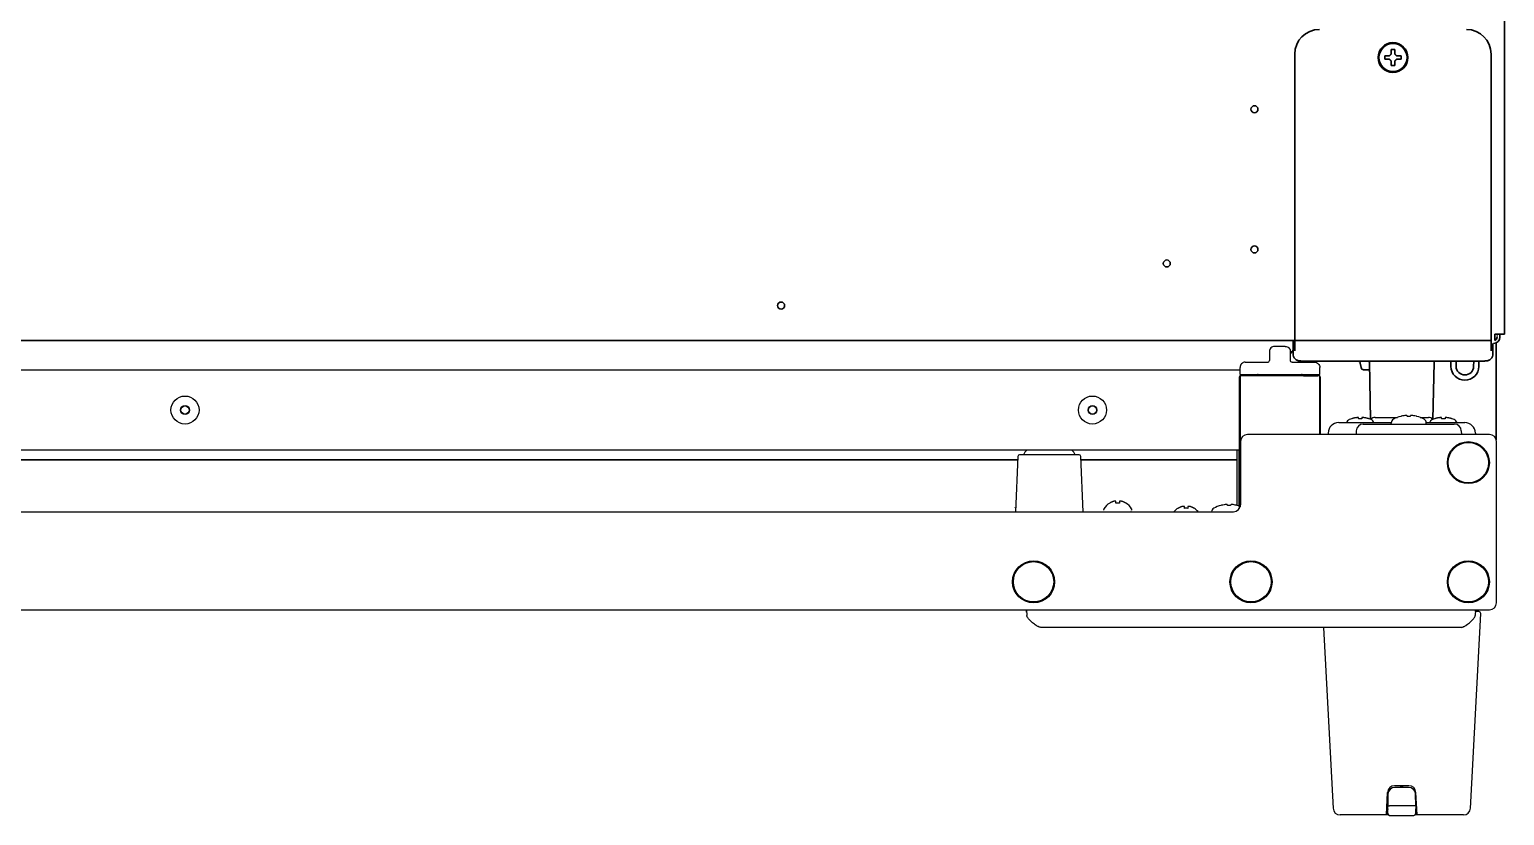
# Model space of a CAD drawing. Extents: x 6336 to 10269, y -393 to 3036.
# Drawn here: x 8758.7 to 9179.4, y 180.2 to 404.4 of the extents above; entities that cross this region are included whole.
import ezdxf

# ---------------------------------------------------------------- set-up
doc = ezdxf.new("R2010")
doc.units = 0
doc.header["$LTSCALE"] = 5
doc.layers.get('0').update_dxf_attribs({"linetype": 'CONTINUOUS', "lineweight": 0})
doc.layers.add('1', color=7, linetype='CONTINUOUS', true_color=0xffffff)
doc.layers.add('GEOM', color=7, linetype='CONTINUOUS')

msp = doc.modelspace()

# ---------------------------------------------------------------- linework, layer by layer
msp.add_line((9177.27, 316.63), (9177.27, 317.43))
at = {"layer": '1', "color": 7, "linetype": 'Continuous', "lineweight": 35}
for p, q in [((9179.37, 317.43), (9179.37, 966.83)), ((9119.57, 317.73), (9119.57, 397.37)), ((9145.27, 396.37), (9145.27, 396.87)), ((9145.27, 395.87), (9145.27, 396.37)), ((9149.87, 396.87), (9149.87, 396.37)), ((9149.87, 396.37), (9149.87, 395.87)), ((9175.57, 397.37), (9175.57, 317.73)), ((9175.57, 315.63), (8478.08, 315.63)), ((9119.07, 315.63), (9119.07, 314.83)), ((9119.57, 317.73), (9119.57, 312.72)), ((9175.57, 317.73), (9175.57, 312.72)), ((9176.57, 317.43), (9177.57, 317.43)), ((9176.57, 315.63), (9176.57, 317.43)), ((9179.37, 317.43), (9177.57, 317.43)), ((9178.07, 317.43), (9178.07, 316.63)), ((9119.08, 311.84), (9119.08, 314.83)), ((9176.06, 314.83), (9176.06, 311.84)), ((9177.03, 287.23), (9177.03, 314.99)), ((9120.19, 310.05), (9120.19, 310.04)), ((9126.09, 309.79), (9169.06, 309.79)), ((9138.24, 309.21), (9138.46, 307.95)), ((9140.93, 307.33), (9139.2, 307.33)), ((9140.84, 309.39), (9141.18, 293.16)), ((9158.96, 293.16), (9159.3, 309.39)), ((9164.07, 308.26), (9164.05, 309.79)), ((9165.57, 308.28), (9165.55, 309.79)), ((9170.6, 309.79), (9170.57, 308.28)), ((9172.1, 309.84), (9172.07, 308.26)), ((9174.95, 310.04), (9174.96, 310.05)), ((8565.59, 281.67), (9040.55, 281.67)), ((9058.59, 281.67), (9103.07, 281.67))]:
    msp.add_line(p, q, dxfattribs=at)
at = {"layer": '1', "color": 51, "linetype": 'Continuous', "lineweight": 13}
for p, q in [((9121.08, 309.84), (9121.09, 309.83)), ((9174.06, 309.83), (9174.06, 309.84))]:
    msp.add_line(p, q, dxfattribs=at)
at = {"layer": '1', "color": 7, "linetype": 'Continuous', "lineweight": 35}
for centre, radius in [((9147.57, 396.37), 4.25), ((9147.57, 396.37), 4), ((9108.07, 381.63), 1), ((9108.07, 341.63), 1), ((9083.07, 337.63), 1), ((8973.07, 325.63), 1)]:
    msp.add_circle(centre, radius, dxfattribs=at)
for centre, radius, start, end in [((9176.27, 316.63), 1.8, 270, 0), ((9176.27, 316.63), 1, 287.4584, 0), ((9137.5, 309.08), 0.75, 10, 71.991), ((9139.2, 308.08), 0.75, 190, 270), ((9139.34, 309.33), 1.5, 2.5, 17.9901), ((9160.8, 309.33), 1.5, 162.0099, 177.5), ((9168.07, 308.33), 4, 181, 359), ((9168.07, 308.33), 2.5, 181, 359)]:
    msp.add_arc(centre, radius, start, end, dxfattribs=at)
for centre, major_axis, ratio, start_param, end_param in [((9126.57, 397.37), (-4.95, 4.95), 0.999695, 5.497939, 7.068431), ((9168.57, 397.37), (-4.95, -4.95), 0.999695, 2.356347, 3.926839), ((9119.56, 317.73), (0, 1.72), 0.008727, 3.141593, 4.712389), ((9121.08, 311.84), (1.97, 0.32), 0.99988, 2.980683, 4.551518), ((9174.06, 311.84), (-1.97, 0.32), 0.99988, 1.731668, 3.302502), ((9121.09, 311.83), (0.89, 1.79), 0.99981, 3.141584, 3.605286), ((9126.09, 309.83), (5, 0), 0.008727, 3.159046, 4.712389), ((9169.06, 309.83), (5, 0), 0.008727, 4.712389, 6.265732), ((9174.06, 311.83), (-0.89, 1.79), 0.99981, 2.677899, 3.141602)]:
    msp.add_ellipse(centre, major_axis=major_axis, ratio=ratio, start_param=start_param, end_param=end_param, dxfattribs=at)
for points, knots in [([(9145.27, 396.87), (9145.48, 396.87), (9145.69, 396.87), (9146.01, 396.87), (9146.12, 396.87), (9146.34, 396.87), (9146.46, 396.87), (9146.57, 396.87)], [0, 0, 0, 0, 0.5, 0.5, 0.75, 0.75, 1, 1, 1, 1]), ([(9148.07, 398.67), (9148.07, 398.47), (9148.07, 398.26), (9148.07, 397.93), (9148.07, 397.82), (9148.07, 397.6), (9148.07, 397.48), (9148.07, 397.37)], [0, 0, 0, 0, 0.5, 0.5, 0.75, 0.75, 1, 1, 1, 1]), ([(9149.87, 395.87), (9149.67, 395.87), (9149.46, 395.87), (9149.14, 395.87), (9149.03, 395.87), (9148.8, 395.87), (9148.69, 395.87), (9148.57, 395.87)], [0, 0, 0, 0, 0.5, 0.5, 0.75, 0.75, 1, 1, 1, 1]), ([(9147.07, 394.07), (9147.07, 394.27), (9147.07, 394.48), (9147.07, 394.81), (9147.07, 394.92), (9147.07, 395.14), (9147.07, 395.25), (9147.07, 395.37)], [0, 0, 0, 0, 0.5, 0.5, 0.75, 0.75, 1, 1, 1, 1]), ([(9172.06, 309.8), (9172.21, 309.8), (9172.77, 309.8), (9173.49, 309.81), (9173.94, 309.82), (9174.13, 309.83), (9174.27, 309.84), (9174.46, 309.87), (9174.7, 309.93), (9174.87, 310), (9174.95, 310.04)], [0, 0, 0, 0, 0.102873, 0.397983, 0.696525, 0.798347, 0.853967, 0.887999, 0.948669, 1, 1, 1, 1])]:
    msp.add_open_spline(points, degree=3, knots=knots, dxfattribs=at)
for points, degree in [([(9146.57, 395.87), (9146.52, 395.87), (9146.41, 395.87), (9146.25, 395.87), (9146.09, 395.87), (9145.93, 395.87), (9145.78, 395.87), (9145.63, 395.87), (9145.46, 395.87), (9145.34, 395.87), (9145.27, 395.87)], 3), ([(9146.57, 396.87), (9146.6, 396.89), (9146.64, 396.94), (9146.72, 397.01), (9146.79, 397.08), (9146.86, 397.16), (9146.93, 397.23), (9147, 397.3), (9147.05, 397.35), (9147.07, 397.37)], 3), ([(9147.07, 395.37), (9147.05, 395.4), (9147, 395.45), (9146.92, 395.52), (9146.85, 395.59), (9146.78, 395.66), (9146.71, 395.73), (9146.64, 395.8), (9146.6, 395.85), (9146.57, 395.87)], 3), ([(9147.07, 397.37), (9147.07, 397.42), (9147.07, 397.53), (9147.07, 397.69), (9147.07, 397.85), (9147.07, 398.01), (9147.07, 398.16), (9147.07, 398.32), (9147.07, 398.48), (9147.07, 398.61), (9147.07, 398.67)], 3), ([(9147.07, 398.67), (9147.24, 398.67), (9147.57, 398.67), (9147.91, 398.67), (9148.07, 398.67)], 3), ([(9148.07, 397.37), (9148.1, 397.34), (9148.15, 397.29), (9148.22, 397.22), (9148.3, 397.15), (9148.37, 397.08), (9148.43, 397.01), (9148.5, 396.94), (9148.55, 396.89), (9148.57, 396.87)], 3), ([(9148.57, 395.87), (9148.55, 395.85), (9148.5, 395.8), (9148.43, 395.73), (9148.36, 395.66), (9148.29, 395.58), (9148.22, 395.51), (9148.14, 395.44), (9148.1, 395.39), (9148.07, 395.37)], 3), ([(9148.57, 396.87), (9148.63, 396.87), (9148.74, 396.87), (9148.9, 396.87), (9149.06, 396.87), (9149.21, 396.87), (9149.36, 396.87), (9149.52, 396.87), (9149.69, 396.87), (9149.81, 396.87), (9149.87, 396.87)], 3), ([(9148.07, 394.07), (9147.91, 394.07), (9147.57, 394.07), (9147.24, 394.07), (9147.07, 394.07)], 3), ([(9148.07, 395.37), (9148.07, 395.32), (9148.07, 395.21), (9148.07, 395.05), (9148.07, 394.89), (9148.07, 394.73), (9148.07, 394.58), (9148.07, 394.42), (9148.07, 394.26), (9148.07, 394.13), (9148.07, 394.07)], 3), ([(9120.19, 310.04), (9120.61, 309.89)], 1)]:
    msp.add_open_spline(points, degree=degree, dxfattribs=at)
msp.add_rational_spline([(9119.1, 312.97), (9118.92, 312.69), (9118.73, 312.41), (9118.53, 312.15), (9118.32, 311.88)], [0.53577206605, 0.535352625876, 0.535055954418, 0.534882051677, 0.534830917653], degree=4, dxfattribs=at)
at = {"layer": 'GEOM', "color": 7, "linetype": 'Continuous'}
for p, q in [((9112.32, 312.48), (9112.32, 309.98)), ((9116.82, 313.98), (9113.82, 313.98)), ((9118.32, 309.98), (9118.32, 312.48)), ((9103.95, 307.23), (8502.29, 307.23)), ((9103.95, 305.98), (9103.95, 307.98)), ((9105.45, 309.48), (9111.82, 309.48)), ((9118.82, 309.48), (9125.2, 309.48)), ((9126.7, 305.93), (9126.7, 307.98)), ((9103.82, 267.91), (9103.82, 305.33)), ((9103.95, 305.98), (9126.7, 305.98)), ((9103.95, 305.33), (9103.95, 268.2)), ((9126.45, 305.58), (9104.2, 305.58)), ((9108.82, 305.83), (9104.32, 305.83)), ((9108.64, 305.63), (9104.52, 305.63)), ((9109.31, 305.82), (9108.83, 305.82)), ((9121.82, 305.82), (9121.34, 305.82)), ((9126.32, 305.83), (9121.82, 305.83)), ((9122.01, 305.63), (9126.13, 305.63)), ((9122.94, 305.93), (9122.87, 305.93)), ((9123.8, 305.93), (9126.7, 305.93)), ((9126.7, 288.83), (9126.7, 305.33)), ((9126.82, 305.33), (9126.82, 288.83)), ((9132.08, 292.23), (9147.09, 292.23)), ((9135.73, 293.32), (9135.73, 293.34)), ((9137.73, 293.32), (9137.73, 293.67)), ((9138.73, 293.67), (9138.73, 293.32)), ((9139.09, 291.83), (9165.06, 291.83)), ((9140.73, 293.34), (9140.73, 293.32)), ((9142.47, 293.73), (9148.85, 293.73)), ((9147.07, 291.83), (9147.07, 292.12)), ((9149.77, 294.02), (9149.77, 294.03)), ((9154.37, 294.03), (9154.37, 294.02)), ((9155.3, 293.73), (9157.68, 293.73)), ((9157.06, 292.23), (9168.07, 292.23)), ((9157.07, 291.83), (9157.07, 292.12)), ((9159.42, 293.32), (9159.42, 293.34)), ((9161.42, 293.32), (9161.42, 293.67)), ((9162.42, 293.67), (9162.42, 293.32)), ((9164.42, 293.34), (9164.42, 293.32)), ((9104.07, 286.83), (9104.07, 268.83)), ((9175.07, 288.83), (9106.07, 288.83)), ((9129.08, 289.27), (9129.07, 288.83)), ((9137.09, 289.86), (9137.07, 288.83)), ((9167.05, 289.86), (9167.07, 288.83)), ((9171.07, 289.27), (9171.07, 288.83)), ((9177.07, 240.83), (9177.07, 286.83)), ((9103.82, 284.42), (8502.29, 284.42)), ((9040.6, 282.6), (9039.91, 266.83)), ((9058.05, 283.08), (9041.1, 283.08)), ((9059.24, 266.83), (9058.55, 282.6)), ((9103.07, 284.42), (9103.07, 268.62)), ((9103.7, 268.44), (9103.7, 284.42)), ((9066.77, 269.27), (9066.77, 269.3)), ((9068.57, 269.27), (9068.57, 269.82)), ((9069.57, 269.82), (9069.57, 269.27)), ((9071.37, 269.3), (9071.37, 269.27)), ((8504.07, 266.83), (9102.07, 266.83)), ((9039.85, 268.04), (9039.85, 268.17)), ((9065.07, 267.23), (9065.07, 267.43)), ((9073.07, 267.23), (9073.07, 267.43)), ((9086.27, 267.77), (9086.27, 267.8)), ((9088.07, 267.77), (9088.07, 268.32)), ((9089.07, 268.32), (9089.07, 267.77)), ((9090.87, 267.8), (9090.87, 267.77)), ((9098.52, 268.62), (9098.52, 268.63)), ((9103.12, 268.63), (9103.12, 268.62)), ((8431.07, 238.83), (9175.07, 238.83)), ((9043.07, 238.83), (9043.13, 237.19)), ((9043.08, 238.26), (9043.07, 238.83)), ((9043.08, 238.26), (9043.1, 238.15)), ((9169.67, 182.22), (9172.58, 237.8)), ((9171.07, 238.83), (9171.02, 237.19)), ((9171.06, 238.33), (9171.07, 238.83)), ((9172.09, 238.33), (9171.06, 238.33)), ((9167.02, 233.83), (9047.13, 233.83)), ((9127.77, 233.83), (9130.47, 182.22)), ((9145.7, 180.33), (9146.04, 186.78)), ((9146.13, 186.21), (9146.07, 183.18)), ((9152.11, 188.68), (9148.03, 188.68)), ((9152.02, 188.18), (9148.13, 188.18)), ((9150.17, 188.43), (9149.98, 188.43)), ((9154.07, 183.18), (9154.02, 186.21)), ((9154.45, 180.33), (9154.11, 186.78)), ((9146.1, 181.43), (9145.75, 181.43)), ((9145.77, 180.53), (9145.77, 181.33)), ((9145.82, 181.33), (9146.11, 181.33)), ((9146.12, 180.67), (9146.07, 183.18)), ((9146.09, 182.04), (9146.09, 181.92)), ((9153.57, 182.93), (9146.58, 182.93)), ((9154.07, 183.18), (9154.03, 180.67)), ((9154.4, 181.43), (9154.04, 181.43)), ((9154.04, 181.33), (9154.37, 181.33)), ((9154.05, 181.92), (9154.05, 182.04)), ((9154.37, 180.53), (9154.37, 181.33)), ((9146.26, 180.33), (9132.47, 180.33)), ((9146.15, 180.53), (9145.71, 180.53)), ((9146.62, 180.18), (9153.53, 180.18)), ((9167.67, 180.33), (9153.88, 180.33)), ((9154.27, 180.53), (9154, 180.53)), ((9154.44, 180.53), (9154.37, 180.53))]:
    msp.add_line(p, q, dxfattribs=at)
for centre, radius in [((8803.07, 295.83), 4), ((9061.87, 295.83), 4), ((8803.07, 295.83), 1.25), ((8803.07, 295.83), 1.15), ((9061.87, 295.83), 1.25), ((9061.87, 295.83), 1.15), ((9169.07, 280.83), 6), ((9169.07, 280.83), 5.75), ((9045.07, 246.83), 6), ((9045.07, 246.83), 5.75), ((9107.07, 246.83), 6), ((9107.07, 246.83), 5.75), ((9169.07, 246.83), 6), ((9169.07, 246.83), 5.75)]:
    msp.add_circle(centre, radius, dxfattribs=at)
for centre, radius, start, end in [((9108.95, 305.47), 0.503, 76.6697, 88.9775), ((9108.95, 305.48), 0.499, 72.0821, 76.6734), ((9121.7, 305.47), 0.504, 91.0363, 107.8809), ((9117.41, 304.59), 5.62, 12.6708, 14.2456), ((9122.07, 305.43), 1, 23.1, 32.8541), ((9122.07, 305.43), 1.8, 12.591, 17.5363), ((9132.08, 289.23), 3, 90, 179.25), ((9135.73, 291.72), 1.5, 114.7199, 160.2779), ((9138.03, 286.73), 7, 109.1821, 114.7199), ((9138.04, 286.71), 7.01, 107.6949, 109.259), ((9138.04, 286.7), 7.01, 106.1381, 107.6948), ((9138.04, 286.7), 7.02, 105.8544, 106.1382), ((9138.04, 286.69), 7.02, 104.5816, 105.8543), ((9138.05, 286.69), 7.03, 104.0137, 104.5816), ((9138.05, 286.68), 7.04, 103.0187, 104.0136), ((9138.05, 286.67), 7.04, 102.287, 103.0187), ((9138.05, 286.66), 7.05, 101.4455, 102.287), ((9138.05, 286.64), 7.07, 100.5913, 101.4454), ((9138.06, 286.63), 7.09, 99.8684, 100.5914), ((9138.06, 286.6), 7.11, 98.8538, 99.8681), ((9138.07, 286.58), 7.14, 98.2981, 98.854), ((9138.07, 286.52), 7.19, 96.7465, 98.2965), ((9139.09, 289.83), 2, 90, 179), ((9137.48, 289.49), 4.18, 92.4238, 93.3847), ((9137.48, 289.46), 4.21, 92.1156, 92.4248), ((9137.48, 289.44), 4.24, 91.4767, 92.1153), ((9137.48, 289.42), 4.26, 91.0911, 91.477), ((9137.48, 289.4), 4.27, 90.5359, 91.091), ((9137.48, 289.39), 4.28, 90.1029, 90.536), ((9137.48, 289.39), 4.28, 89.5932, 90.1029), ((9137.48, 289.4), 4.27, 89.1077, 89.5933), ((9137.48, 289.41), 4.26, 88.6361, 89.1077), ((9137.48, 289.43), 4.24, 88.0516, 88.6363), ((9137.48, 289.45), 4.22, 87.6487, 88.0514), ((9137.48, 289.49), 4.18, 86.6155, 87.6498), ((9138.23, 286.16), 7.18, 86.0076, 93.9924), ((9138.98, 289.49), 4.18, 92.3502, 93.3845), ((9138.98, 289.45), 4.22, 91.9486, 92.3513), ((9138.98, 289.43), 4.24, 91.3637, 91.9484), ((9138.98, 289.41), 4.26, 90.8923, 91.3639), ((9138.98, 289.4), 4.27, 90.4067, 90.8922), ((9138.98, 289.39), 4.28, 89.464, 90.4068), ((9138.98, 289.4), 4.27, 88.909, 89.4642), ((9138.98, 289.41), 4.26, 88.523, 88.9089), ((9138.98, 289.44), 4.24, 87.8846, 88.5233), ((9138.98, 289.46), 4.21, 87.5752, 87.8843), ((9138.98, 289.49), 4.18, 86.6153, 87.5762), ((9138.38, 286.52), 7.19, 81.7035, 83.2535), ((9138.39, 286.58), 7.14, 81.146, 81.7019), ((9138.4, 286.6), 7.11, 80.1319, 81.1462), ((9138.4, 286.63), 7.09, 79.4086, 80.1316), ((9138.4, 286.64), 7.07, 78.5546, 79.4087), ((9138.41, 286.66), 7.05, 77.713, 78.5545), ((9138.41, 286.67), 7.04, 76.9813, 77.713), ((9138.41, 286.68), 7.04, 75.9864, 76.9813), ((9138.41, 286.69), 7.03, 75.4184, 75.9863), ((9138.41, 286.69), 7.02, 74.1457, 75.4184), ((9138.41, 286.7), 7.02, 73.8618, 74.1456), ((9138.42, 286.7), 7.01, 72.3052, 73.8619), ((9138.42, 286.71), 7.01, 70.741, 72.3051), ((9138.43, 286.73), 7, 65.2801, 70.8179), ((9142.47, 292.23), 1.5, 90, 143.1534), ((9140.73, 291.72), 1.5, 19.7221, 65.2801), ((9148.32, 292.12), 1.25, 118.6021, 180), ((9152.07, 285.24), 9.08, 104.6676, 118.6021), ((9152, 285.36), 8.95, 102.9066, 104.3944), ((9152, 285.35), 8.95, 94.6607, 102.9018), ((9152, 285.37), 8.94, 93.3503, 94.6547), ((9152.07, 285.24), 8.79, 87.391, 92.609), ((9152.15, 285.37), 8.94, 85.3453, 86.6497), ((9152.15, 285.35), 8.95, 77.0982, 85.3393), ((9152.15, 285.36), 8.95, 75.6056, 77.0934), ((9152.07, 285.24), 9.08, 61.3979, 75.3324), ((9155.82, 292.12), 1.25, 0, 61.3979), ((9157.68, 292.23), 1.5, 36.8466, 90), ((9159.42, 291.72), 1.5, 114.7199, 160.2779), ((9161.72, 286.73), 7, 109.1821, 114.7199), ((9161.73, 286.71), 7.01, 107.6949, 109.259), ((9161.73, 286.7), 7.01, 106.1381, 107.6948), ((9161.73, 286.7), 7.02, 105.8544, 106.1382), ((9161.73, 286.69), 7.02, 104.5816, 105.8543), ((9161.73, 286.69), 7.03, 104.0137, 104.5816), ((9161.74, 286.68), 7.04, 103.0187, 104.0136), ((9161.74, 286.67), 7.04, 102.287, 103.0187), ((9161.74, 286.66), 7.05, 101.4455, 102.287), ((9161.74, 286.64), 7.07, 100.5913, 101.4454), ((9161.75, 286.63), 7.09, 99.8684, 100.5914), ((9161.75, 286.6), 7.11, 98.8538, 99.8681), ((9161.75, 286.58), 7.14, 98.2981, 98.854), ((9161.76, 286.52), 7.19, 96.7465, 98.2965), ((9161.16, 289.49), 4.18, 92.4238, 93.3847), ((9161.17, 289.46), 4.21, 92.1156, 92.4248), ((9161.17, 289.44), 4.24, 91.4767, 92.1153), ((9161.17, 289.42), 4.26, 91.0911, 91.477), ((9161.17, 289.4), 4.27, 90.5359, 91.091), ((9161.17, 289.39), 4.28, 90.1029, 90.536), ((9161.17, 289.39), 4.28, 89.5932, 90.1029), ((9161.17, 289.4), 4.27, 89.1077, 89.5933), ((9161.17, 289.41), 4.26, 88.6361, 89.1077), ((9161.17, 289.43), 4.24, 88.0516, 88.6363), ((9161.17, 289.45), 4.22, 87.6487, 88.0514), ((9161.17, 289.49), 4.18, 86.6155, 87.6498), ((9161.92, 286.16), 7.18, 86.0076, 93.9924), ((9162.66, 289.49), 4.18, 92.3502, 93.3845), ((9162.67, 289.45), 4.22, 91.9486, 92.3513), ((9162.67, 289.43), 4.24, 91.3637, 91.9484), ((9162.67, 289.41), 4.26, 90.8923, 91.3639), ((9162.67, 289.4), 4.27, 90.4067, 90.8922), ((9162.67, 289.39), 4.28, 89.464, 90.4068), ((9162.67, 289.4), 4.27, 88.909, 89.4642), ((9162.67, 289.41), 4.26, 88.523, 88.9089), ((9162.67, 289.44), 4.24, 87.8846, 88.5233), ((9162.67, 289.46), 4.21, 87.5752, 87.8843), ((9162.67, 289.49), 4.18, 86.6153, 87.5762), ((9162.07, 286.52), 7.19, 81.7035, 83.2535), ((9162.08, 286.58), 7.14, 81.146, 81.7019), ((9162.08, 286.6), 7.11, 80.1319, 81.1462), ((9162.09, 286.63), 7.09, 79.4086, 80.1316), ((9162.09, 286.64), 7.07, 78.5546, 79.4087), ((9162.09, 286.66), 7.05, 77.713, 78.5545), ((9162.1, 286.67), 7.04, 76.9813, 77.713), ((9162.1, 286.68), 7.04, 75.9864, 76.9813), ((9162.1, 286.69), 7.03, 75.4184, 75.9863), ((9162.1, 286.69), 7.02, 74.1457, 75.4184), ((9162.1, 286.7), 7.02, 73.8618, 74.1456), ((9162.1, 286.7), 7.01, 72.3052, 73.8619), ((9162.11, 286.71), 7.01, 70.741, 72.3051), ((9162.12, 286.73), 7, 65.2801, 70.8179), ((9164.42, 291.72), 1.5, 19.7221, 65.2801), ((9165.06, 289.83), 2, 1, 90), ((9168.07, 289.23), 3, 0.75, 90), ((9106.07, 286.83), 2, 90, 180), ((9175.07, 286.83), 2, 0, 90), ((9041.1, 282.58), 0.5, 90, 177.5), ((9045.07, 282.12), 3, 129.9464, 161.3603), ((9054.07, 282.12), 3, 18.6397, 50.0536), ((9058.05, 282.58), 0.5, 2.5, 90), ((9069.27, 265.21), 4.8, 121.3727, 149.6988), ((9069.26, 265.22), 4.75, 118.9687, 121.5341), ((9069.26, 265.22), 4.75, 118.0074, 118.9684), ((9069.26, 265.23), 4.75, 116.6813, 118.0074), ((9069.25, 265.23), 4.74, 115.5402, 116.6812), ((9069.25, 265.23), 4.74, 114.5722, 115.5402), ((9069.25, 265.24), 4.73, 113.3175, 114.5722), ((9069.25, 265.24), 4.73, 112.5474, 113.3174), ((9069.25, 265.25), 4.72, 111.0025, 112.5476), ((9069.24, 265.25), 4.72, 110.5181, 111.0023), ((9069.24, 265.27), 4.7, 108.4656, 110.5187), ((9069.23, 265.28), 4.68, 107.3773, 108.465), ((9069.23, 265.3), 4.67, 106.3949, 107.3772), ((9069.22, 265.33), 4.64, 104.3176, 106.3964), ((9068.33, 267.83), 2.01, 95.2585, 97.2741), ((9068.32, 267.85), 1.98, 94.6009, 95.2558), ((9068.32, 267.87), 1.97, 93.2167, 94.6016), ((9068.32, 267.88), 1.96, 92.3765, 93.2159), ((9068.32, 267.88), 1.95, 91.1545, 92.3767), ((9068.32, 267.89), 1.95, 90.1995, 91.1541), ((9068.32, 267.89), 1.95, 89.0741, 90.1995), ((9068.32, 267.88), 1.95, 88.0037, 89.0738), ((9068.32, 267.88), 1.96, 86.9771, 88.0037), ((9068.32, 267.87), 1.97, 85.714, 86.9766), ((9068.32, 267.86), 1.98, 84.8627, 85.7144), ((9068.32, 267.83), 2.01, 82.7256, 84.8598), ((9069.07, 265.51), 3.8, 82.4351, 97.5649), ((9069.83, 267.83), 2.01, 95.1401, 97.2744), ((9069.82, 267.86), 1.98, 94.2856, 95.1372), ((9069.82, 267.87), 1.97, 93.0233, 94.286), ((9069.82, 267.88), 1.96, 91.9964, 93.0228), ((9069.82, 267.88), 1.95, 90.9261, 91.9964), ((9069.82, 267.89), 1.95, 88.8459, 90.9258), ((9069.82, 267.88), 1.96, 87.6234, 88.8455), ((9069.82, 267.88), 1.96, 86.7841, 87.6235), ((9069.82, 267.87), 1.97, 85.3984, 86.7833), ((9069.82, 267.85), 1.98, 84.7442, 85.3991), ((9069.82, 267.83), 2.01, 82.7259, 84.7415), ((9068.93, 265.33), 4.64, 73.6036, 75.6824), ((9068.92, 265.3), 4.67, 72.6228, 73.6051), ((9068.91, 265.28), 4.68, 71.535, 72.6227), ((9068.91, 265.27), 4.7, 69.4813, 71.5344), ((9068.9, 265.25), 4.72, 68.9977, 69.4819), ((9068.9, 265.25), 4.72, 67.4524, 68.9975), ((9068.9, 265.24), 4.73, 66.6826, 67.4526), ((9068.9, 265.24), 4.73, 65.4278, 66.6825), ((9068.89, 265.23), 4.74, 64.4598, 65.4278), ((9068.89, 265.23), 4.74, 63.3188, 64.4598), ((9068.89, 265.23), 4.75, 61.9926, 63.3187), ((9068.89, 265.22), 4.75, 61.0316, 61.9926), ((9068.89, 265.22), 4.75, 58.4659, 61.0313), ((9068.87, 265.21), 4.8, 30.3012, 58.6273), ((9065.47, 267.43), 0.4, 149.6988, 180), ((9069.27, 264.21), 4.8, 146.0645, 146.7141), ((9068.87, 264.21), 4.8, 33.2859, 33.9355), ((9072.67, 267.43), 0.4, 0, 30.3012), ((9088.77, 263.71), 4.8, 121.3727, 139.1838), ((9088.76, 263.72), 4.75, 118.9687, 121.5341), ((9088.76, 263.72), 4.75, 118.0074, 118.9684), ((9088.76, 263.73), 4.75, 116.6813, 118.0074), ((9088.75, 263.73), 4.74, 115.5402, 116.6812), ((9088.75, 263.73), 4.74, 114.5722, 115.5402), ((9088.75, 263.74), 4.73, 113.3175, 114.5722), ((9088.75, 263.74), 4.73, 112.5474, 113.3174), ((9088.75, 263.75), 4.72, 111.0025, 112.5476), ((9088.74, 263.75), 4.72, 110.5181, 111.0023), ((9088.74, 263.77), 4.7, 108.4656, 110.5187), ((9088.73, 263.78), 4.68, 107.3773, 108.465), ((9088.73, 263.8), 4.67, 106.3949, 107.3772), ((9088.72, 263.83), 4.64, 104.3176, 106.3964), ((9087.83, 266.33), 2.01, 95.2585, 97.2741), ((9087.82, 266.35), 1.98, 94.6009, 95.2558), ((9087.82, 266.37), 1.97, 93.2167, 94.6016), ((9087.82, 266.38), 1.96, 92.3765, 93.2159), ((9087.82, 266.38), 1.95, 91.1545, 92.3767), ((9087.82, 266.39), 1.95, 90.1995, 91.1541), ((9087.82, 266.39), 1.95, 89.0741, 90.1995), ((9087.82, 266.38), 1.95, 88.0037, 89.0738), ((9087.82, 266.38), 1.96, 86.9771, 88.0037), ((9087.82, 266.37), 1.97, 85.714, 86.9766), ((9087.82, 266.36), 1.98, 84.8627, 85.7144), ((9087.82, 266.33), 2.01, 82.7256, 84.8598), ((9088.57, 264.01), 3.8, 82.4351, 97.5649), ((9089.33, 266.33), 2.01, 95.1401, 97.2744), ((9089.32, 266.36), 1.98, 94.2856, 95.1372), ((9089.32, 266.37), 1.97, 93.0233, 94.286), ((9089.32, 266.38), 1.96, 91.9964, 93.0228), ((9089.32, 266.38), 1.95, 90.9261, 91.9964), ((9089.32, 266.39), 1.95, 88.8459, 90.9258), ((9089.32, 266.38), 1.96, 87.6234, 88.8455), ((9089.32, 266.38), 1.96, 86.7841, 87.6235), ((9089.32, 266.37), 1.97, 85.3984, 86.7833), ((9089.32, 266.35), 1.98, 84.7442, 85.3991), ((9089.32, 266.33), 2.01, 82.7259, 84.7415), ((9088.43, 263.83), 4.64, 73.6036, 75.6824), ((9088.42, 263.8), 4.67, 72.6228, 73.6051), ((9088.41, 263.78), 4.68, 71.535, 72.6227), ((9088.41, 263.77), 4.7, 69.4813, 71.5344), ((9088.4, 263.75), 4.72, 68.9977, 69.4819), ((9088.4, 263.75), 4.72, 67.4524, 68.9975), ((9088.4, 263.74), 4.73, 66.6826, 67.4526), ((9088.4, 263.74), 4.73, 65.4278, 66.6825), ((9088.39, 263.73), 4.74, 64.4598, 65.4278), ((9088.39, 263.73), 4.74, 63.3188, 64.4598), ((9088.39, 263.73), 4.75, 61.9926, 63.3187), ((9088.39, 263.72), 4.75, 61.0316, 61.9926), ((9088.39, 263.72), 4.75, 58.4659, 61.0313), ((9088.37, 263.71), 4.8, 40.8162, 58.6273), ((9097.07, 266.72), 1.25, 118.6021, 175.0857), ((9100.82, 259.84), 9.08, 104.6676, 118.6021), ((9100.75, 259.96), 8.95, 102.9066, 104.3944), ((9100.75, 259.95), 8.95, 94.6607, 102.9018), ((9100.75, 259.97), 8.94, 93.3503, 94.6547), ((9100.82, 259.84), 8.79, 87.391, 92.609), ((9100.9, 259.97), 8.94, 85.3453, 86.6497), ((9100.9, 259.95), 8.95, 77.0982, 85.3393), ((9102.07, 268.83), 2, 270, 0), ((9100.9, 259.96), 8.95, 75.6056, 77.0934), ((9100.82, 259.84), 9.08, 70.6828, 75.3324), ((9175.07, 240.83), 2, 270, 0), ((9172.09, 237.83), 0.5, 357, 90), ((9166.02, 237.64), 3.98, 290.9838, 295.0636), ((9162.38, 243.51), 10.9, 308.6148, 309.3001), ((9148.03, 186.68), 2, 90, 177), ((9148.13, 186.18), 2, 90, 179), ((9149.98, 187.93), 0.5, 90, 148.5372), ((9150.17, 187.93), 0.5, 31.4628, 90), ((9152.02, 186.18), 2, 1, 90), ((9152.11, 186.68), 2, 3, 90), ((9132.47, 182.33), 2, 183, 270), ((9167.67, 182.33), 2, 270, 357), ((9146.62, 180.68), 0.5, 181, 270), ((9153.53, 180.68), 0.5, 270, 359)]:
    msp.add_arc(centre, radius, start, end, dxfattribs=at)
for centre, major_axis, ratio, start_param, end_param in [((9104.32, 305.33), (-0.354, 0.354), 0.999924, 0.392676, 0.78536), ((9104.32, 305.33), (0.354, -0.354), 0.999924, 3.141593, 3.534268), ((9104.2, 305.33), (0.177, -0.177), 0.999695, 2.356347, 3.926839), ((9104.32, 305.33), (-0.354, 0.354), 0.999924, -0.78536, 0), ((9126.32, 305.33), (0.354, 0.354), 0.999924, -0.78536, 0.78536), ((9126.45, 305.33), (0.177, 0.177), 0.999695, -0.785246, 0.785246)]:
    msp.add_ellipse(centre, major_axis=major_axis, ratio=ratio, start_param=start_param, end_param=end_param, dxfattribs=at)
for points, knots in [([(9113.82, 313.98), (9113.63, 313.98), (9113.23, 313.9), (9112.73, 313.56), (9112.4, 313.07), (9112.32, 312.67), (9112.32, 312.48)], [0, 0, 0, 0, 0.250005, 0.5, 0.749995, 1, 1, 1, 1]), ([(9116.82, 313.98), (9117.02, 313.98), (9117.41, 313.9), (9117.91, 313.56), (9118.24, 313.07), (9118.32, 312.67), (9118.32, 312.48)], [0, 0, 0, 0, 0.250005, 0.5, 0.749994, 1, 1, 1, 1]), ([(9105.45, 309.48), (9105.25, 309.48), (9104.86, 309.4), (9104.36, 309.06), (9104.03, 308.57), (9103.95, 308.17), (9103.95, 307.98)], [0, 0, 0, 0, 0.250005, 0.5, 0.749995, 1, 1, 1, 1]), ([(9118.82, 309.48), (9118.7, 309.48), (9118.43, 309.58), (9118.32, 309.85), (9118.32, 309.98)], [0, 0, 0, 0, 0.5, 1, 1, 1, 1]), ([(9125.2, 309.48), (9125.39, 309.48), (9125.79, 309.4), (9126.29, 309.06), (9126.62, 308.57), (9126.7, 308.17), (9126.7, 307.98)], [0, 0, 0, 0, 0.250005, 0.5, 0.749994, 1, 1, 1, 1]), ([(9109.44, 305.58), (9109.42, 305.66), (9109.34, 305.83), (9109.18, 305.93), (9109.1, 305.95)], [0, 0, 0, 0, 0.500068, 1, 1, 1, 1]), ([(9121.21, 305.58), (9121.23, 305.66), (9121.31, 305.83), (9121.46, 305.93), (9121.54, 305.95)], [0, 0, 0, 0, 0.500068, 1, 1, 1, 1]), ([(9151.49, 294.28), (9151.49, 294.28), (9151.48, 294.28), (9151.48, 294.29), (9151.47, 294.29)], [0, 0, 0, 0, 0.506571, 1, 1, 1, 1]), ([(9151.67, 294.02), (9151.65, 294.08), (9151.6, 294.17), (9151.53, 294.25), (9151.49, 294.28)], [0, 0, 0, 0, 0.586958, 1, 1, 1, 1]), ([(9152.66, 294.28), (9152.62, 294.25), (9152.55, 294.17), (9152.5, 294.08), (9152.47, 294.02)], [0, 0, 0, 0, 0.413042, 1, 1, 1, 1]), ([(9152.67, 294.29), (9152.67, 294.29), (9152.67, 294.28), (9152.66, 294.28), (9152.66, 294.28)], [0, 0, 0, 0, 0.493429, 1, 1, 1, 1]), ([(9100.24, 268.88), (9100.24, 268.88), (9100.23, 268.88), (9100.23, 268.89), (9100.22, 268.89)], [0, 0, 0, 0, 0.506571, 1, 1, 1, 1]), ([(9100.42, 268.62), (9100.4, 268.68), (9100.35, 268.77), (9100.28, 268.85), (9100.24, 268.88)], [0, 0, 0, 0, 0.586958, 1, 1, 1, 1]), ([(9101.41, 268.88), (9101.37, 268.85), (9101.3, 268.77), (9101.25, 268.68), (9101.22, 268.62)], [0, 0, 0, 0, 0.413042, 1, 1, 1, 1]), ([(9101.42, 268.89), (9101.42, 268.89), (9101.42, 268.88), (9101.41, 268.88), (9101.41, 268.88)], [0, 0, 0, 0, 0.493429, 1, 1, 1, 1]), ([(9043.09, 238.19), (9043.09, 238.2), (9043.08, 238.22), (9043.08, 238.25), (9043.08, 238.26)], [0, 0, 0, 0, 0.486305, 1, 1, 1, 1]), ([(9047.13, 233.83), (9046.98, 233.83), (9046.75, 233.9), (9046.43, 234.04), (9046.13, 234.2), (9045.74, 234.42), (9045.29, 234.74), (9044.78, 235.14), (9044.29, 235.57), (9043.91, 235.96), (9043.62, 236.29), (9043.42, 236.55), (9043.27, 236.78), (9043.17, 236.99), (9043.13, 237.11), (9043.13, 237.19)], [0, 0, 0, 0, 0.0625, 0.125, 0.1875, 0.25, 0.375, 0.5, 0.625, 0.75, 0.8125, 0.875, 0.9375, 0.96875, 1, 1, 1, 1]), ([(9167.02, 233.83), (9167.17, 233.83), (9167.4, 233.9), (9167.72, 234.04), (9168.03, 234.19), (9168.4, 234.43), (9168.86, 234.74), (9169.37, 235.14), (9169.78, 235.5), (9170.08, 235.81), (9170.31, 236.04), (9170.53, 236.28), (9170.72, 236.55), (9170.9, 236.83), (9171.01, 237.04), (9171.02, 237.19)], [0, 0, 0, 0, 0.0625, 0.125, 0.1875, 0.25, 0.375, 0.5, 0.625, 0.6875, 0.75, 0.8125, 0.875, 0.9375, 1, 1, 1, 1]), ([(9169.78, 235.51), (9169.8, 235.53), (9169.98, 235.7), (9170.15, 235.87), (9170.29, 236.02)], [0, 0, 0, 0, 0.139504, 1, 1, 1, 1]), ([(9170.72, 236.55), (9170.72, 236.55), (9170.79, 236.64), (9170.85, 236.74), (9170.9, 236.84), (9170.9, 236.84)], [0, 0, 0, 0, 0.02406, 0.977892, 1, 1, 1, 1]), ([(9047.13, 233.83), (9046.98, 233.83), (9046.85, 233.87), (9046.72, 233.92), (9046.7, 233.92)], [0, 0, 0, 0, 0.871353, 1, 1, 1, 1]), ([(9168.37, 234.41), (9168.53, 234.52), (9168.7, 234.63), (9168.86, 234.75), (9168.87, 234.75)], [0, 0, 0, 0, 0.966345, 1, 1, 1, 1]), ([(9146.09, 183.07), (9146.11, 183.01), (9146.32, 182.96), (9146.47, 182.94), (9146.58, 182.93)], [0, 0, 0, 0, 0.379656, 1, 1, 1, 1]), ([(9154.06, 183.07), (9154.04, 183.01), (9153.84, 182.96), (9153.68, 182.94), (9153.58, 182.93)], [0, 0, 0, 0, 0.379419, 1, 1, 1, 1])]:
    msp.add_open_spline(points, degree=3, knots=knots, dxfattribs=at)
for points in [[(9111.82, 309.48), (9111.95, 309.48), (9112.22, 309.58), (9112.32, 309.85), (9112.32, 309.98)], [(9108.86, 305.58), (9108.79, 305.61), (9108.72, 305.63), (9108.64, 305.63)], [(9121.69, 305.98), (9121.62, 305.98), (9121.55, 305.96), (9121.49, 305.93)], [(9122, 305.63), (9121.93, 305.63), (9121.85, 305.61), (9121.79, 305.58)], [(9043.24, 236.84), (9043.19, 236.94), (9043.14, 237.04), (9043.13, 237.19)], [(9046.7, 233.92), (9046.61, 233.96), (9046.53, 234), (9046.44, 234.03)], [(9146.07, 183.16), (9146.07, 183.13), (9146.07, 183.1), (9146.09, 183.07)], [(9154.07, 183.16), (9154.07, 183.13), (9154.07, 183.1), (9154.06, 183.07)]]:
    msp.add_open_spline(points, degree=3, dxfattribs=at)

doc.saveas('drawing.dxf')
